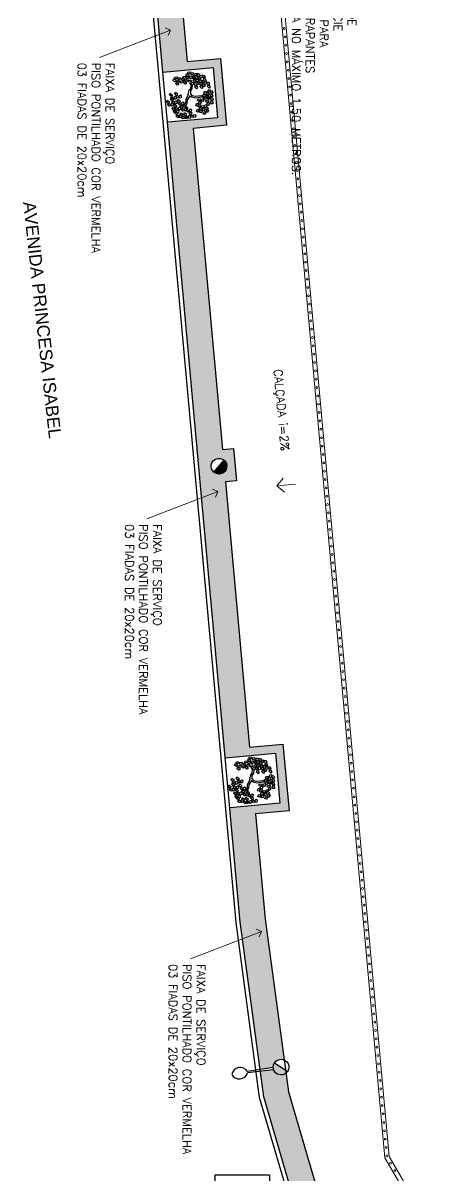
# Model space of a CAD drawing. Extents: x -1057 to 3416, y -340 to 4111.
# Drawn here: x 2257.89 to 2267.89, y -39.05 to -11.53 of the extents above; entities that cross this region are included whole.
import ezdxf

# ---------------------------------------------------------------- set-up
doc = ezdxf.new("R2010")
doc.units = 0
doc.header["$LTSCALE"] = 50
for name, pattern in [('CONTINU', [0]), ('DGN Style 1', [0.003115, 5.18318e-06, -0.00311]), ('HIDDEN', [9.525, 6.35, -3.175])]:
    doc.linetypes.add(name, pattern=pattern)
doc.layers.add('0.1', color=8, linetype='Continuous', lineweight=13)
doc.layers.add('Margem A3', color=8, linetype='DGN Style 1', lineweight=0)
for name, color, linetype in [('HAC', 1, 'Continuous'), ('luminaria', 10, 'Continuous'), ('medir projeto', 6, 'Continuous'), ('OK', 96, 'Continuous'), ('Poste de cimento', 7, 'Continuous')]:
    doc.layers.add(name, color=color, linetype=linetype)
doc.styles.add('60x100', font='romans.shx', dxfattribs={"height": 0.2})
doc.styles.add('80X50', font='romans.shx')
doc.styles.add('ROBERTO', font='swissek.ttf')
pattern_1 = [(90.064457, (1880.475065, -183.519685), (-0.0549925784, -6.1866e-05), [0.03175, -0.0635]), (210.064457, (1880.475065, -183.519685), (0.027549867, -0.047594037), [0.03175, -0.0635]), (150.064457, (1880.47503, -183.487936), (-0.0274427115, -0.047655903), [0.03175, -0.0635])]

# ---------------------------------------------------------------- blocks, each defined once
blk = doc.blocks.new('poste concreto')
at = {"layer": 'Poste de cimento'}
h = blk.add_hatch(color=256, dxfattribs=at)
h.dxf.hatch_style = 1
h.paths.add_polyline_path([(364866.842, 7758015.357), (364866.767, 7758015.418), (364866.676, 7758015.455), (364866.578, 7758015.47), (364866.48, 7758015.455), (364866.39, 7758015.418), (364866.314, 7758015.357), (364866.254, 7758015.282), (364866.216, 7758015.191), (364866.201, 7758015.093), (364866.956, 7758015.093), (364866.94, 7758015.191), (364866.903, 7758015.282)])
for p, q in [((364866.815, 7758015.406), (364867.773, 7758016.191)), ((364866.886, 7758015.322), (364867.818, 7758016.138)), ((364866.216, 7758015.191), (364866.254, 7758015.282)), ((364866.254, 7758015.282), (364866.314, 7758015.357)), ((364866.314, 7758015.357), (364866.39, 7758015.418)), ((364866.39, 7758015.418), (364866.48, 7758015.455)), ((364866.48, 7758015.455), (364866.578, 7758015.47)), ((364866.578, 7758015.47), (364866.676, 7758015.455)), ((364866.676, 7758015.455), (364866.767, 7758015.418)), ((364866.767, 7758015.418), (364866.842, 7758015.357)), ((364866.842, 7758015.357), (364866.903, 7758015.282)), ((364866.903, 7758015.282), (364866.94, 7758015.191)), ((364866.201, 7758015.093), (364866.216, 7758015.191)), ((364866.216, 7758014.995), (364866.201, 7758015.093)), ((364866.956, 7758015.093), (364866.201, 7758015.093)), ((364866.254, 7758014.904), (364866.216, 7758014.995)), ((364866.314, 7758014.829), (364866.254, 7758014.904)), ((364866.39, 7758014.768), (364866.314, 7758014.829)), ((364866.48, 7758014.731), (364866.39, 7758014.768)), ((364866.578, 7758014.716), (364866.48, 7758014.731)), ((364866.676, 7758014.731), (364866.578, 7758014.716)), ((364866.767, 7758014.768), (364866.676, 7758014.731)), ((364866.842, 7758014.829), (364866.767, 7758014.768)), ((364866.903, 7758014.904), (364866.842, 7758014.829)), ((364866.94, 7758014.995), (364866.903, 7758014.904)), ((364866.94, 7758015.191), (364866.956, 7758015.093)), ((364866.956, 7758015.093), (364866.94, 7758014.995))]:
    blk.add_line(p, q, dxfattribs=at)
for centre, start, end in [((364868.17, 7758016.298), 60.7351, 195.0987), ((364867.989, 7758016.511), 245.3971, 19.7607)]:
    blk.add_arc(centre, 0.411, start, end, dxfattribs=at)
blk = doc.blocks.new('A$C550ee5b3')
at = {"layer": 'Poste de cimento'}
h = blk.add_hatch(color=256, dxfattribs=at)
h.dxf.hatch_style = 1
h.paths.add_polyline_path([(0.043, 0.309), (0.017, 0.267), (0.002, 0.22), (0, 0.172), (0.009, 0.124), (0.031, 0.081), (0.063, 0.043), (0.106, 0.017), (0.152, 0.002), (0.201, 0), (0.248, 0.009), (0.292, 0.031), (0.329, 0.063)])
for p, q in [((0.017, 0.267), (0.043, 0.309)), ((0.043, 0.309), (0.081, 0.341)), ((0.043, 0.309), (0.329, 0.063)), ((0.081, 0.341), (0.124, 0.363)), ((0.124, 0.363), (0.172, 0.372)), ((0.172, 0.372), (0.22, 0.371)), ((0.22, 0.371), (0.267, 0.356)), ((0.267, 0.356), (0.309, 0.329)), ((0.309, 0.329), (0.341, 0.292)), ((0.341, 0.292), (0.363, 0.248)), ((0, 0.172), (0.002, 0.22)), ((0.009, 0.124), (0, 0.172)), ((0.002, 0.22), (0.017, 0.267)), ((0.031, 0.081), (0.009, 0.124)), ((0.063, 0.043), (0.031, 0.081)), ((0.106, 0.017), (0.063, 0.043)), ((0.152, 0.002), (0.106, 0.017)), ((0.201, 0), (0.152, 0.002)), ((0.248, 0.009), (0.201, 0)), ((0.292, 0.031), (0.248, 0.009)), ((0.329, 0.063), (0.292, 0.031)), ((0.356, 0.106), (0.329, 0.063)), ((0.371, 0.152), (0.356, 0.106)), ((0.363, 0.248), (0.372, 0.201)), ((0.372, 0.201), (0.371, 0.152))]:
    blk.add_line(p, q, dxfattribs=at)
blk = doc.blocks.new('L', base_point=(1.368, 0.591))
at = {"color": 3, "lineweight": -2}
for p, q in [((1.275, 0.567), (1.306, 0.592)), ((1.281, 0.65), (1.312, 0.675)), ((1.294, 0.6), (1.281, 0.65)), ((1.322, 0.591), (1.294, 0.6)), ((1.306, 0.592), (1.336, 0.538)), ((1.312, 0.675), (1.342, 0.621)), ((1.342, 0.621), (1.322, 0.591)), ((1.288, 0.517), (1.275, 0.567)), ((1.317, 0.508), (1.288, 0.517)), ((1.336, 0.538), (1.317, 0.508)), ((1.337, 0.489), (1.356, 0.548)), ((1.376, 0.484), (1.337, 0.489)), ((1.356, 0.548), (1.391, 0.554)), ((1.404, 0.527), (1.376, 0.484)), ((1.391, 0.554), (1.404, 0.527))]:
    blk.add_line(p, q, dxfattribs=at)
blk = doc.blocks.new('Árvore-13')
at = {"color": 3}
for p, q in [((-0.795, 0.302), (-0.961, 0.415)), ((-0.795, 0.406), (-0.953, 0.499)), ((-0.357, 0.349), (-0.795, 0.406)), ((-0.366, 0.227), (-0.795, 0.302)), ((-0.129, 0.105), (-0.366, 0.227)), ((-0.068, 0.19), (-0.357, 0.349)), ((-0.068, -0.036), (-0.129, 0.105)), ((0.029, 0.068), (-0.068, 0.19)), ((0.029, 0.068), (0.318, 0.331)), ((0.116, -0.055), (0.283, 0.133)), ((0.283, 0.133), (0.423, 0.284)), ((0.318, 0.331), (0.405, 0.537)), ((0.405, 0.537), (0.484, 0.659)), ((0.423, 0.284), (0.502, 0.509)), ((0.484, 0.659), (0.572, 0.715)), ((0.502, 0.509), (0.633, 0.668)), ((0.572, 0.715), (0.607, 0.819)), ((0.633, 0.668), (0.782, 0.715)), ((-0.296, -0.392), (-0.418, -0.693)), ((-0.199, -0.449), (-0.313, -0.74)), ((-0.313, -0.74), (-0.243, -0.89)), ((-0.147, -0.299), (-0.296, -0.392)), ((-0.05, -0.383), (-0.199, -0.449)), ((-0.068, -0.036), (-0.147, -0.299)), ((0.116, -0.055), (-0.05, -0.383))]:
    blk.add_line(p, q, dxfattribs=at)
at = {"color": 3, "xscale": 3.048, "yscale": 3.048, "zscale": 3.048}
for p, rotation in [((-0.716, 1.448), 295.0165150851705), ((0.169, 1.448), 190.1248425347958), ((0.581, 1.401), 190.1248425347958), ((-1.303, 0.884), 347.8021081598379), ((-0.926, 0.959), 295.0165150851705), ((-0.488, 1.26), 295.0165150851705), ((-0.348, 0.687), 295.0165150851705), ((-0.252, 1.138), 295.0165150851705), ((0.353, 0.95), 190.1248425347958), ((0.677, 0.781), 190.1248425347958), ((0.852, 1.344), 190.1248425347958), ((1.124, 0.565), 190.1248425347958), ((1.211, 1.147), 190.1248425347958), ((1.317, 0.753), 190.1248425347958), ((-1.443, 0.368), 347.8021081598379), ((-1.128, 0.415), 347.8021081598379), ((-0.848, 0.462), 295.0165150851705), ((0.765, 0.274), 190.1248425347958), ((0.8, -0.299), 190.1248425347958), ((1.203, -0.317), 190.1248425347958), ((1.246, 0.039), 190.1248425347958), ((1.579, 0.114), 190.1248425347958), ((-0.103, -0.899), 66.16076666471405), ((0.502, -1.003), 66.16076666471405), ((-0.453, -1.397), 66.16076666471405), ((-0.015, -1.19), 66.16076666471405), ((0.616, -1.322), 66.16076666471405)]:
    blk.add_blockref('L', p, dxfattribs=dict(at, rotation=rotation))
for p in [(-1.391, -0.308), (-1.233, -0.881), (-1.049, -0.533), (-0.874, -1.134), (-0.848, -0.449), (-0.672, -1.021), (-0.453, -1.04), (-0.445, -0.543)]:
    blk.add_blockref('L', p, dxfattribs=at)
blk = doc.blocks.new('_Open90')
at = {"color": 0, "linetype": 'ByBlock', "lineweight": -2}
for p, q in [((0, 0), (-1, 0)), ((-0.5, 0.5), (0, 0)), ((0, 0), (-0.5, -0.5))]:
    blk.add_line(p, q, dxfattribs=at)

msp = doc.modelspace()

# ---------------------------------------------------------------- hatches: boundary and pattern name
at = {"layer": 'HAC'}
h = msp.add_hatch(dxfattribs=at)
h.set_pattern_fill('HEX', color=256, scale=0.01, angle=90.0645, style=0)
h.set_pattern_definition(pattern_1)
h.paths.add_polyline_path([(2261.13, -4.981), (2261.927, -4.909), (2261.782, -3.315), (2260.985, -3.388), (2260.82, -1.574), (2260.238, -1.791), (2260.406, -3.641), (2260.987, -3.589), (2260.999, -3.561), (2261.048, -3.555), (2261.065, -3.581), (2261.075, -3.581), (2261.077, -3.576), (2261.126, -3.57), (2261.129, -3.576), (2261.601, -3.533), (2261.71, -4.728), (2260.515, -4.837), (2261.015, -10.33), (2261.143, -10.316), (2261.142, -10.295), (2261.152, -10.247), (2261.174, -10.202), (2261.208, -10.166), (2261.25, -10.14), (2261.296, -10.126), (2261.344, -10.123), (2261.392, -10.134), (2261.437, -10.156), (2261.473, -10.19), (2261.499, -10.231), (2261.513, -10.278), (2261.516, -10.326), (2261.505, -10.374), (2261.483, -10.419), (2261.449, -10.454), (2261.408, -10.481), (2261.361, -10.494), (2261.313, -10.497), (2261.265, -10.487), (2261.221, -10.465), (2261.185, -10.431), (2261.146, -10.37), (2261.019, -10.38), (2261.069, -10.921), (2261.231, -12.704), (2262.426, -12.595), (2262.535, -13.79), (2262.553, -13.989), (2262.752, -13.971), (2262.607, -12.378), (2261.81, -12.45), (2261.648, -10.67), (2261.847, -10.652), (2261.777, -9.881), (2261.578, -9.899)])
h = msp.add_hatch(dxfattribs=at)
h.set_pattern_fill('HEX', color=256, scale=0.01, angle=90.0645, style=0)
h.set_pattern_definition(pattern_1)
h.paths.add_polyline_path([(2261.955, -14.044), (2262.553, -13.989), (2262.535, -13.79), (2261.34, -13.899), (2262.137, -22.663), (2262.72, -29.066), (2263.915, -28.958), (2264.024, -30.153), (2262.829, -30.261), (2263.076, -32.983), (2263.551, -36.507), (2263.865, -36.46), (2263.863, -36.44), (2263.871, -36.391), (2263.892, -36.346), (2263.924, -36.309), (2263.965, -36.281), (2264.011, -36.265), (2264.059, -36.26), (2264.107, -36.269), (2264.126, -36.277), (2263.673, -32.916), (2263.444, -30.406), (2264.241, -30.334), (2264.096, -28.74), (2263.299, -28.813), (2262.723, -22.481), (2262.984, -22.458), (2262.914, -21.687), (2262.653, -21.711)])
h.paths.add_polyline_path([(2262.553, -21.921), (2262.601, -21.923), (2262.648, -21.938), (2262.69, -21.964), (2262.722, -22.002), (2262.744, -22.045), (2262.753, -22.093), (2262.752, -22.141), (2262.737, -22.188), (2262.71, -22.23), (2262.673, -22.262), (2262.629, -22.284), (2262.582, -22.294), (2262.533, -22.292), (2262.487, -22.277), (2262.444, -22.251), (2262.412, -22.213), (2262.39, -22.169), (2262.381, -22.122), (2262.382, -22.073), (2262.398, -22.027), (2262.424, -21.985), (2262.461, -21.952), (2262.505, -21.93)], flags=16)
h = msp.add_hatch(dxfattribs=at)
h.set_pattern_fill('HEX', color=256, scale=0.01, angle=90.0645, style=0)
h.set_pattern_definition(pattern_1)
h.paths.add_polyline_path([(2264.228, -37.036), (2264.168, -36.592), (2264.136, -36.615), (2264.09, -36.63), (2264.042, -36.635), (2263.994, -36.627), (2263.948, -36.607), (2263.911, -36.574), (2263.87, -36.515), (2263.557, -36.551), (2263.64, -37.161), (2264.937, -41.606), (2265.643, -43.511), (2265.744, -43.819), (2266.511, -44.126), (2265.507, -41.417)])
h.paths.add_polyline_path([(2266.94, -44.754), (2266.765, -44.812), (2266.511, -44.126), (2265.744, -43.819), (2266.942, -47.464)])
h.paths.add_polyline_path([(2274.537, -47.376), (2276.833, -47.376), (2276.833, -46.976), (2274.537, -46.976)], flags=9)
h.paths.add_polyline_path([(2268.915, -47.161), (2271.211, -47.161), (2271.211, -46.761), (2268.915, -46.761)], flags=9)
h.paths.add_polyline_path([(2272.028, -45.935), (2274.323, -45.935), (2274.323, -45.535), (2272.028, -45.535)], flags=9)
h.paths.add_polyline_path([(2268.593, -47.258), (2268.593, -48.815), (2268.893, -48.815), (2268.893, -47.258)], flags=9)
h.paths.add_polyline_path([(2268.926, -47.249), (2268.926, -48.435), (2269.226, -48.435), (2269.226, -47.249)], flags=9)

# ---------------------------------------------------------------- linework, layer by layer
at = {"layer": '0.1', "color": 8}
for p, q in [((2262.089, 10.181), (2266.531, -38.616)), ((2262.192, 10.159), (2266.629, -38.585)), ((2266.531, -38.616), (2270.288, -45.004)), ((2266.629, -38.585), (2270.345, -44.903))]:
    msp.add_line(p, q, dxfattribs=at)
at = {"layer": '0.1', "color": 7}
for p, q in [((2263.949, -22.572), (2264.099, -22.39)), ((2264.398, -22.532), (2263.949, -22.572)), ((2263.949, -22.572), (2264.129, -22.725))]:
    msp.add_line(p, q, dxfattribs=at)
for points in [[(2261.224, -11.772), (2259.716, -12.352)], [(2262.359, -22.786), (2260.85, -23.366)], [(2263.401, -33.283), (2261.892, -33.864)]]:
    msp.add_lwpolyline(points, dxfattribs=at)
at = {"layer": '0.1', "color": 8}
for centre in [(2264.128, -11.661), (2264.146, -11.86), (2264.164, -12.059), (2264.182, -12.259), (2264.2, -12.458), (2264.218, -12.657), (2264.237, -12.857), (2264.255, -13.056), (2264.273, -13.255), (2264.291, -13.454), (2264.309, -13.654), (2264.327, -13.853), (2264.345, -14.052), (2264.364, -14.252), (2264.382, -14.451), (2264.4, -14.65), (2264.418, -14.849), (2264.436, -15.049), (2264.454, -15.248), (2264.472, -15.447), (2264.49, -15.647), (2264.509, -15.846), (2264.527, -16.045), (2264.545, -16.244), (2264.563, -16.444), (2264.581, -16.643), (2264.599, -16.842), (2264.617, -17.041), (2264.636, -17.241), (2264.654, -17.44), (2264.672, -17.639), (2264.69, -17.839), (2264.708, -18.038), (2264.726, -18.237), (2264.744, -18.436), (2264.763, -18.636), (2264.781, -18.835), (2264.799, -19.034), (2264.817, -19.234), (2264.835, -19.433), (2264.853, -19.632), (2264.871, -19.831), (2264.89, -20.031), (2264.908, -20.23), (2264.926, -20.429), (2264.944, -20.628), (2264.962, -20.828), (2264.98, -21.027), (2264.998, -21.226), (2265.017, -21.426), (2265.035, -21.625), (2265.053, -21.824), (2265.071, -22.023), (2265.089, -22.223), (2265.107, -22.422), (2265.125, -22.621), (2265.143, -22.821), (2265.162, -23.02), (2265.18, -23.219), (2265.198, -23.418), (2265.216, -23.618), (2265.234, -23.817), (2265.252, -24.016), (2265.27, -24.216), (2265.289, -24.415), (2265.307, -24.614), (2265.325, -24.813), (2265.343, -25.013), (2265.361, -25.212), (2265.379, -25.411), (2265.397, -25.61), (2265.416, -25.81), (2265.434, -26.009), (2265.452, -26.208), (2265.47, -26.408), (2265.488, -26.607), (2265.506, -26.806), (2265.524, -27.005), (2265.543, -27.205), (2265.561, -27.404), (2265.579, -27.603), (2265.597, -27.803), (2265.615, -28.002), (2265.633, -28.201), (2265.651, -28.4), (2265.67, -28.6), (2265.688, -28.799), (2265.706, -28.998), (2265.724, -29.198), (2265.742, -29.397), (2265.76, -29.596), (2265.778, -29.795), (2265.796, -29.995), (2265.815, -30.194), (2265.833, -30.393), (2265.851, -30.592), (2265.869, -30.792), (2265.887, -30.991), (2265.905, -31.19), (2265.923, -31.39), (2265.942, -31.589), (2265.96, -31.788), (2265.978, -31.987), (2265.996, -32.187), (2266.014, -32.386), (2266.032, -32.585), (2266.05, -32.785), (2266.069, -32.984), (2266.087, -33.183), (2266.105, -33.382), (2266.123, -33.582), (2266.141, -33.781), (2266.159, -33.98), (2266.177, -34.179), (2266.196, -34.379), (2266.214, -34.578), (2266.232, -34.777), (2266.25, -34.977), (2266.268, -35.176), (2266.286, -35.375), (2266.304, -35.574), (2266.323, -35.774), (2266.341, -35.973), (2266.359, -36.172), (2266.377, -36.372), (2266.395, -36.571), (2266.413, -36.77), (2266.431, -36.969), (2266.45, -37.169), (2266.468, -37.368), (2266.486, -37.567), (2266.504, -37.767), (2266.522, -37.966), (2266.54, -38.165), (2266.558, -38.364), (2266.576, -38.564), (2266.662, -38.74), (2266.764, -38.913)]:
    msp.add_circle(centre, 0.0225, dxfattribs=at)
at = {"layer": 'Margem A3', "color": 7, "linetype": 'CONTINU', "lineweight": -2}
for p, q in [((2262.977, -32.995), (2258.815, 12.735)), ((2261.231, -12.704), (2260.515, -4.837)), ((2263.077, -32.986), (2261.34, -13.899)), ((2263.539, -37.174), (2262.977, -32.995)), ((2263.64, -37.161), (2263.076, -32.981)), ((2264.842, -41.637), (2263.539, -37.174)), ((2264.937, -41.606), (2263.64, -37.161))]:
    msp.add_line(p, q, dxfattribs=at)
for points in [[(2261.648, -10.67), (2261.81, -12.45), (2262.607, -12.378), (2262.752, -13.971), (2261.955, -14.044), (2262.653, -21.711), (2262.914, -21.687), (2262.984, -22.458), (2262.723, -22.481), (2263.299, -28.813), (2264.096, -28.74), (2264.241, -30.334), (2263.444, -30.406), (2263.673, -32.916), (2264.228, -37.036), (2265.507, -41.417), (2266.765, -44.812), (2269.093, -44.047), (2269.842, -46.327), (2267.457, -47.11), (2268.116, -49.116)], [(2261.337, -13.899), (2261.228, -12.704), (2262.426, -12.595), (2262.535, -13.79), (2261.337, -13.899)], [(2262.72, -29.066), (2263.915, -28.958), (2264.024, -30.153), (2262.829, -30.261)]]:
    msp.add_lwpolyline(points, dxfattribs=at)
at = {"layer": 'medir projeto', "color": 7, "linetype": 'CONTINU', "lineweight": -2}
msp.add_lwpolyline([(2263.772, -39.023), (2263.772, -46.366), (2262.479, -46.366), (2262.479, -39.023)], close=True, dxfattribs=at)

# ---------------------------------------------------------------- block references
at = {"layer": '0.1', "color": 7, "xscale": 0.2, "yscale": 0.2, "zscale": 0.2, "rotation": 21.05190240010293}
for p in [(2261.411, -11.7), (2262.545, -22.714), (2263.587, -33.211)]:
    msp.add_blockref('_Open90', p, dxfattribs=at)
at = {"layer": 'luminaria', "xscale": 0.4999999999999995, "yscale": 0.4999999999999995, "zscale": 0.4999999999999995, "rotation": 147.2814331211885}
msp.add_blockref('poste concreto', (2252405.637, 3164903.408), dxfattribs=at)
at = {"layer": 'medir projeto', "linetype": 'CONTINU', "lineweight": -2, "rotation": 90.06445725174967}
msp.add_blockref('A$C550ee5b3', (2262.754, -22.293), dxfattribs=at)
at = {"layer": 'OK', "color": 3, "linetype": 'HIDDEN', "xscale": 0.3107660917594164, "yscale": 0.3107660917594164, "zscale": 0.3107660917594164, "rotation": 196.6362105508731}
for p in [(2261.876, -13.242), (2263.345, -29.588)]:
    msp.add_blockref('Árvore-13', p, dxfattribs=at)

# ---------------------------------------------------------------- texts
at = {"layer": '0.1', "color": 7}
for s, height, rotation, style, p in [('AVENIDA PRINCESA ISABEL', 0.3, 276.2725, 'ROBERTO', (2257.891, -15.807)), ('CALÇADA i=2%%%', 0.2, 275.2004, '80X50', (2263.875, -19.801))]:
    msp.add_text(s, height=height, rotation=rotation, dxfattribs=dict(at, style=style)).set_placement(p)
at = {"layer": '0.1', "color": 7, "char_height": 0.2, "attachment_point": 1, "rotation": 270, "style": '60x100'}
for s, insert in [('CALÇADA EM PISO DE CONCRETO DE \\PARMADO COM ESP. 10CM SUPERFÍCIE \\PPOLIDA COM TEXTURA CAMURÇADA PARA\\POFERECER PROPRIEDADES ANTIDERRAPANTES\\PE NÃO TREPIDANTE, JUNTAS A CADA NO MÁXIMO 1,50 METROS.', (2265.846, -6.697)), ('FAIXA DE SERVIÇO\\PPISO PONTILHADO COR VERMELHA \\P03 FIADAS DE 20x20cm', (2260.065, -12.475)), ('FAIXA DE SERVIÇO\\PPISO PONTILHADO COR VERMELHA \\P03 FIADAS DE 20x20cm', (2261.199, -23.489)), ('FAIXA DE SERVIÇO\\PPISO PONTILHADO COR VERMELHA \\P03 FIADAS DE 20x20cm', (2262.241, -33.986))]:
    msp.add_mtext(s, dxfattribs=dict(at, insert=insert))

doc.saveas('drawing.dxf')
